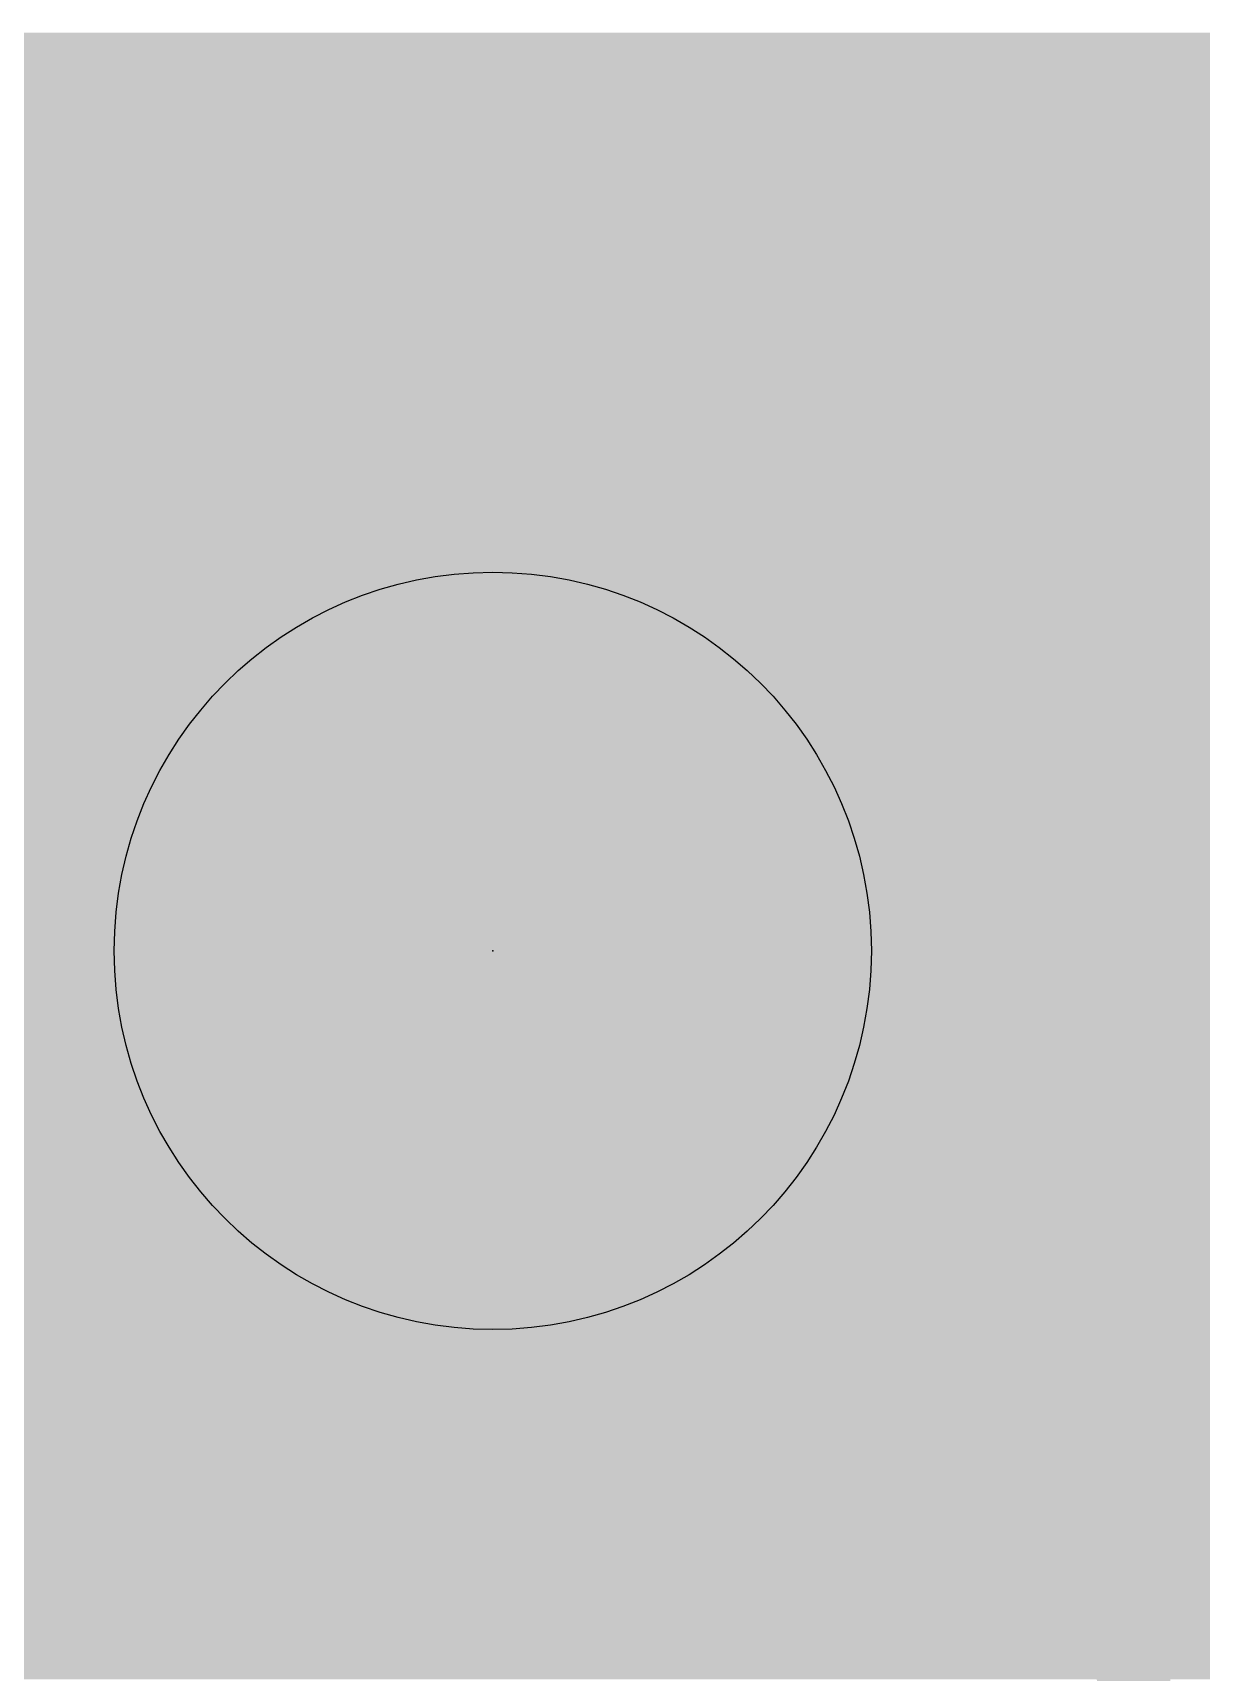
# Model space of a CAD drawing. Extents: x -74 to 33, y -13 to 31.
# Drawn here: x 2.473 to 5.869, y 25.845 to 30.607 of the extents above; entities that cross this region are included whole.
import ezdxf

# ---------------------------------------------------------------- set-up
doc = ezdxf.new("R2010")
doc.units = 0
for name, color, linetype in [('1', 12, 'CONTINUOUS'), ('16', 132, 'CONTINUOUS'), ('17', 110, 'CONTINUOUS'), ('20', 53, 'CONTINUOUS'), ('23', 53, 'CONTINUOUS'), ('29', 253, 'CONTINUOUS'), ('30', 253, 'CONTINUOUS'), ('41', 12, 'CONTINUOUS'), ('42', 132, 'CONTINUOUS'), ('44', 253, 'CONTINUOUS')]:
    doc.layers.add(name, color=color, linetype=linetype)

# ---------------------------------------------------------------- blocks, each defined once
blk = doc.blocks.new('ROUNDP')
at = {"const_width": 0.5}
blk.add_lwpolyline([(0, -0.25, 1), (0, 0.25, 1), (0, -0.25)], format="xyb", dxfattribs=at)

msp = doc.modelspace()

# ---------------------------------------------------------------- linework, layer by layer
at = {"layer": '1'}
for points, const_width in [([(7.112, 30.48), (0, 30.48)], 0.254), ([(3.3424, 29.7867), (3.6527, 29.8385)], 0.127), ([(3.6527, 29.8385), (3.9673, 29.8385)], 0.127), ([(3.9673, 29.8385), (4.2777, 29.7867)], 0.127), ([(3.0448, 29.6845), (3.3424, 29.7867)], 0.127), ([(4.2777, 29.7867), (4.5752, 29.6845)], 0.127), ([(3.1422, 29.718), (4.4778, 29.718)], 0.127), ([(2.7681, 29.5348), (3.0448, 29.6845)], 0.127), ([(4.5752, 29.6845), (4.8519, 29.5348)], 0.127), ([(2.8719, 29.591), (4.7481, 29.591)], 0.127), ([(2.5198, 29.3416), (2.7681, 29.5348)], 0.127), ([(4.8519, 29.5348), (5.1002, 29.3416)], 0.127), ([(2.6771, 29.464), (4.9429, 29.464)], 0.127), ([(2.3067, 29.1101), (2.5198, 29.3416)], 0.127), ([(2.5156, 29.337), (5.1044, 29.337)], 0.127), ([(5.1002, 29.3416), (5.3133, 29.1101)], 0.127), ([(2.3987, 29.21), (5.2213, 29.21)], 0.127), ([(2.289, 29.083), (5.331, 29.083)], 0.127), ([(5.3133, 29.1101), (5.4854, 28.8467)], 0.127), ([(2.206, 28.956), (5.414, 28.956)], 0.127), ([(5.4854, 28.8467), (5.6118, 28.5586)], 0.127), ([(2.1268, 28.829), (5.4931, 28.829)], 0.127), ([(2.0711, 28.702), (5.5489, 28.702)], 0.127), ([(2.0154, 28.575), (5.6046, 28.575)], 0.127), ([(5.6118, 28.5586), (5.689, 28.2536)], 0.127), ([(1.9802, 28.448), (5.6398, 28.448)], 0.127), ([(1.9481, 28.321), (5.6719, 28.321)], 0.127), ([(5.689, 28.2536), (5.715, 27.94)], 0.127), ([(1.926, 28.194), (5.694, 28.194)], 0.127), ([(1.9155, 28.067), (5.7045, 28.067)], 0.127), ([(1.905, 27.94), (5.715, 27.94)], 0.127), ([(5.715, 27.94), (5.715, 22.86)], 0.127), ([(1.905, 27.813), (5.715, 27.813)], 0.127), ([(1.905, 27.686), (5.715, 27.686)], 0.127), ([(1.905, 27.559), (5.715, 27.559)], 0.127), ([(1.905, 27.432), (5.715, 27.432)], 0.127), ([(1.905, 27.305), (5.715, 27.305)], 0.127), ([(1.905, 27.178), (5.715, 27.178)], 0.127), ([(1.905, 27.051), (5.715, 27.051)], 0.127), ([(1.905, 26.924), (5.715, 26.924)], 0.127), ([(1.905, 26.797), (5.715, 26.797)], 0.127), ([(1.905, 26.67), (5.715, 26.67)], 0.127), ([(1.905, 26.543), (5.715, 26.543)], 0.127), ([(1.905, 26.416), (5.715, 26.416)], 0.127), ([(1.905, 26.289), (5.715, 26.289)], 0.127), ([(1.905, 26.162), (5.715, 26.162)], 0.127), ([(1.905, 26.035), (5.715, 26.035)], 0.127), ([(1.905, 25.908), (5.715, 25.908)], 0.127)]:
    msp.add_lwpolyline(points, dxfattribs=dict(at, const_width=const_width))
at = {"layer": '1', "const_width": 0.0635}
for points in [[(3.6527, 29.8702, 1), (3.6527, 29.8067)], [(3.6579, 29.8072, 1), (3.6475, 29.8698)], [(3.9725, 29.8698, 1), (3.9621, 29.8072)], [(3.9673, 29.8067, 1), (3.9673, 29.8702)], [(3.3371, 29.818, 1), (3.3476, 29.7554)], [(3.3527, 29.7567, 1), (3.332, 29.8167)], [(4.288, 29.8167, 1), (4.2673, 29.7567)], [(4.2724, 29.7554, 1), (4.2829, 29.818)], [(3.1422, 29.7497, 1), (3.1422, 29.6863)], [(4.4778, 29.6863, 1), (4.4778, 29.7497)], [(3.0345, 29.7146, 1), (3.0551, 29.6545)], [(3.0599, 29.6566, 1), (3.0297, 29.7125)], [(4.5903, 29.7125, 1), (4.5601, 29.6566)], [(4.5649, 29.6545, 1), (4.5855, 29.7146)], [(2.8719, 29.6227, 1), (2.8719, 29.5593)], [(4.7481, 29.5593, 1), (4.7481, 29.6227)], [(2.753, 29.5627, 1), (2.7832, 29.5069)], [(2.7876, 29.5097, 1), (2.7486, 29.5599)], [(4.8714, 29.5599, 1), (4.8324, 29.5097)], [(4.8368, 29.5069, 1), (4.867, 29.5627)], [(2.6771, 29.4958, 1), (2.6771, 29.4323)], [(4.9429, 29.4323, 1), (4.9429, 29.4958)], [(2.5156, 29.3687, 1), (2.5156, 29.3053)], [(2.5003, 29.3666, 1), (2.5393, 29.3165)], [(2.5431, 29.32, 1), (2.4964, 29.3631)], [(5.1236, 29.3631, 1), (5.0769, 29.32)], [(5.0807, 29.3165, 1), (5.1197, 29.3666)], [(5.1044, 29.3053, 1), (5.1044, 29.3687)], [(5.2213, 29.1783, 1), (5.2213, 29.2417)], [(5.3399, 29.1274, 1), (5.2867, 29.0927)], [(5.29, 29.0886, 1), (5.3367, 29.1316)], [(5.331, 29.0513, 1), (5.331, 29.1148)], [(5.414, 28.9243, 1), (5.414, 28.9878)], [(5.5145, 28.8594, 1), (5.4563, 28.8339)], [(5.4588, 28.8293, 1), (5.512, 28.864)], [(5.4931, 28.7973, 1), (5.4931, 28.8607)], [(5.5489, 28.6703, 1), (5.5489, 28.7338)], [(5.6046, 28.5433, 1), (5.6046, 28.6068)], [(5.6426, 28.5663, 1), (5.581, 28.5508)], [(5.5827, 28.5458, 1), (5.6409, 28.5713)], [(5.6398, 28.4163, 1), (5.6398, 28.4797)], [(5.6719, 28.2893, 1), (5.6719, 28.3528)], [(5.7207, 28.2562, 1), (5.6574, 28.2509)], [(5.6582, 28.2458, 1), (5.7198, 28.2613)], [(5.694, 28.1623, 1), (5.694, 28.2258)], [(5.7045, 28.0353, 1), (5.7045, 28.0987)], [(5.7467, 27.94, 1), (5.6833, 27.94)], [(5.715, 27.9083, 1), (5.715, 27.9718)], [(5.6834, 27.9374, 1), (5.7466, 27.9426)], [(5.715, 27.7813, 1), (5.715, 27.8448)], [(5.715, 27.6543, 1), (5.715, 27.7177)], [(5.715, 27.5273, 1), (5.715, 27.5907)], [(5.715, 27.4003, 1), (5.715, 27.4638)], [(5.715, 27.2733, 1), (5.715, 27.3367)], [(5.715, 27.1463, 1), (5.715, 27.2097)], [(5.715, 27.0193, 1), (5.715, 27.0828)], [(5.715, 26.8923, 1), (5.715, 26.9558)], [(5.715, 26.7653, 1), (5.715, 26.8287)], [(5.715, 26.6383, 1), (5.715, 26.7018)], [(5.715, 26.5113, 1), (5.715, 26.5748)], [(5.715, 26.3843, 1), (5.715, 26.4477)], [(5.715, 26.2573, 1), (5.715, 26.3208)], [(5.715, 26.1303, 1), (5.715, 26.1938)], [(5.715, 26.0033, 1), (5.715, 26.0667)], [(5.715, 25.8763, 1), (5.715, 25.9398)], [(5.715, 25.7493, 1), (5.715, 25.8128)]]:
    msp.add_lwpolyline(points, format="xyb", dxfattribs=at)
at = {"layer": '16'}
for points, const_width in [([(0, 30.48), (21.59, 30.48)], 0.192), ([(3.3424, 29.7867), (3.6527, 29.8385)], 0.127), ([(3.6527, 29.8385), (3.9673, 29.8385)], 0.127), ([(3.9673, 29.8385), (4.2777, 29.7867)], 0.127), ([(3.0448, 29.6845), (3.3424, 29.7867)], 0.127), ([(4.2777, 29.7867), (4.5752, 29.6845)], 0.127), ([(3.1422, 29.718), (4.4778, 29.718)], 0.127), ([(2.7681, 29.5348), (3.0448, 29.6845)], 0.127), ([(4.5752, 29.6845), (4.8519, 29.5348)], 0.127), ([(2.8719, 29.591), (4.7481, 29.591)], 0.127), ([(2.5198, 29.3416), (2.7681, 29.5348)], 0.127), ([(4.8519, 29.5348), (5.1002, 29.3416)], 0.127), ([(2.6771, 29.464), (4.9429, 29.464)], 0.127), ([(2.3067, 29.1101), (2.5198, 29.3416)], 0.127), ([(2.5156, 29.337), (5.1044, 29.337)], 0.127), ([(5.1002, 29.3416), (5.3133, 29.1101)], 0.127), ([(2.3987, 29.21), (5.2213, 29.21)], 0.127), ([(2.289, 29.083), (5.331, 29.083)], 0.127), ([(5.3133, 29.1101), (5.4854, 28.8467)], 0.127), ([(2.206, 28.956), (5.414, 28.956)], 0.127), ([(5.4854, 28.8467), (5.6118, 28.5586)], 0.127), ([(2.1268, 28.829), (5.4931, 28.829)], 0.127), ([(2.0711, 28.702), (5.5489, 28.702)], 0.127), ([(2.0154, 28.575), (5.6046, 28.575)], 0.127), ([(5.6118, 28.5586), (5.689, 28.2536)], 0.127), ([(1.9802, 28.448), (5.6398, 28.448)], 0.127), ([(1.9481, 28.321), (5.6719, 28.321)], 0.127), ([(5.689, 28.2536), (5.715, 27.94)], 0.127), ([(1.926, 28.194), (5.694, 28.194)], 0.127), ([(1.9155, 28.067), (5.7045, 28.067)], 0.127), ([(1.905, 27.94), (5.715, 27.94)], 0.127), ([(5.715, 27.94), (5.715, 22.86)], 0.127), ([(1.905, 27.813), (5.715, 27.813)], 0.127), ([(1.905, 27.686), (5.715, 27.686)], 0.127), ([(1.905, 27.559), (5.715, 27.559)], 0.127), ([(1.905, 27.432), (5.715, 27.432)], 0.127), ([(1.905, 27.305), (5.715, 27.305)], 0.127), ([(1.905, 27.178), (5.715, 27.178)], 0.127), ([(1.905, 27.051), (5.715, 27.051)], 0.127), ([(1.905, 26.924), (5.715, 26.924)], 0.127), ([(1.905, 26.797), (5.715, 26.797)], 0.127), ([(1.905, 26.67), (5.715, 26.67)], 0.127), ([(1.905, 26.543), (5.715, 26.543)], 0.127), ([(1.905, 26.416), (5.715, 26.416)], 0.127), ([(1.905, 26.289), (5.715, 26.289)], 0.127), ([(1.905, 26.162), (5.715, 26.162)], 0.127), ([(1.905, 26.035), (5.715, 26.035)], 0.127), ([(1.905, 25.908), (5.715, 25.908)], 0.127)]:
    msp.add_lwpolyline(points, dxfattribs=dict(at, const_width=const_width))
at = {"layer": '16', "const_width": 0.0635}
for points in [[(3.6527, 29.8702, 1), (3.6527, 29.8067)], [(3.6579, 29.8072, 1), (3.6475, 29.8698)], [(3.9725, 29.8698, 1), (3.9621, 29.8072)], [(3.9673, 29.8067, 1), (3.9673, 29.8702)], [(3.3371, 29.818, 1), (3.3476, 29.7554)], [(3.3527, 29.7567, 1), (3.332, 29.8167)], [(4.288, 29.8167, 1), (4.2673, 29.7567)], [(4.2724, 29.7554, 1), (4.2829, 29.818)], [(3.1422, 29.7497, 1), (3.1422, 29.6863)], [(4.4778, 29.6863, 1), (4.4778, 29.7497)], [(3.0345, 29.7146, 1), (3.0551, 29.6545)], [(3.0599, 29.6566, 1), (3.0297, 29.7125)], [(4.5903, 29.7125, 1), (4.5601, 29.6566)], [(4.5649, 29.6545, 1), (4.5855, 29.7146)], [(2.8719, 29.6227, 1), (2.8719, 29.5593)], [(4.7481, 29.5593, 1), (4.7481, 29.6227)], [(2.753, 29.5627, 1), (2.7832, 29.5069)], [(2.7876, 29.5097, 1), (2.7486, 29.5599)], [(4.8714, 29.5599, 1), (4.8324, 29.5097)], [(4.8368, 29.5069, 1), (4.867, 29.5627)], [(2.6771, 29.4958, 1), (2.6771, 29.4323)], [(4.9429, 29.4323, 1), (4.9429, 29.4958)], [(2.5156, 29.3687, 1), (2.5156, 29.3053)], [(2.5003, 29.3666, 1), (2.5393, 29.3165)], [(2.5431, 29.32, 1), (2.4964, 29.3631)], [(5.1236, 29.3631, 1), (5.0769, 29.32)], [(5.0807, 29.3165, 1), (5.1197, 29.3666)], [(5.1044, 29.3053, 1), (5.1044, 29.3687)], [(5.2213, 29.1783, 1), (5.2213, 29.2417)], [(5.3399, 29.1274, 1), (5.2867, 29.0927)], [(5.29, 29.0886, 1), (5.3367, 29.1316)], [(5.331, 29.0513, 1), (5.331, 29.1148)], [(5.414, 28.9243, 1), (5.414, 28.9878)], [(5.5145, 28.8594, 1), (5.4563, 28.8339)], [(5.4588, 28.8293, 1), (5.512, 28.864)], [(5.4931, 28.7973, 1), (5.4931, 28.8607)], [(5.5489, 28.6703, 1), (5.5489, 28.7338)], [(5.6046, 28.5433, 1), (5.6046, 28.6068)], [(5.6426, 28.5663, 1), (5.581, 28.5508)], [(5.5827, 28.5458, 1), (5.6409, 28.5713)], [(5.6398, 28.4163, 1), (5.6398, 28.4797)], [(5.6719, 28.2893, 1), (5.6719, 28.3528)], [(5.7207, 28.2562, 1), (5.6574, 28.2509)], [(5.6582, 28.2458, 1), (5.7198, 28.2613)], [(5.694, 28.1623, 1), (5.694, 28.2258)], [(5.7045, 28.0353, 1), (5.7045, 28.0987)], [(5.7467, 27.94, 1), (5.6833, 27.94)], [(5.715, 27.9083, 1), (5.715, 27.9718)], [(5.6834, 27.9374, 1), (5.7466, 27.9426)], [(5.715, 27.7813, 1), (5.715, 27.8448)], [(5.715, 27.6543, 1), (5.715, 27.7177)], [(5.715, 27.5273, 1), (5.715, 27.5907)], [(5.715, 27.4003, 1), (5.715, 27.4638)], [(5.715, 27.2733, 1), (5.715, 27.3367)], [(5.715, 27.1463, 1), (5.715, 27.2097)], [(5.715, 27.0193, 1), (5.715, 27.0828)], [(5.715, 26.8923, 1), (5.715, 26.9558)], [(5.715, 26.7653, 1), (5.715, 26.8287)], [(5.715, 26.6383, 1), (5.715, 26.7018)], [(5.715, 26.5113, 1), (5.715, 26.5748)], [(5.715, 26.3843, 1), (5.715, 26.4477)], [(5.715, 26.2573, 1), (5.715, 26.3208)], [(5.715, 26.1303, 1), (5.715, 26.1938)], [(5.715, 26.0033, 1), (5.715, 26.0667)], [(5.715, 25.8763, 1), (5.715, 25.9398)], [(5.715, 25.7493, 1), (5.715, 25.8128)]]:
    msp.add_lwpolyline(points, format="xyb", dxfattribs=at)
at = {"layer": '20', "const_width": 0.254}
msp.add_lwpolyline([(1.27, 30.48), (20.32, 30.48)], dxfattribs=at)
at = {"layer": '23'}
msp.add_point((3.81, 27.94), dxfattribs=at)
at = {"layer": '29', "const_width": 0.127}
for points in [[(3.3424, 29.7867), (3.6527, 29.8385)], [(3.6527, 29.8385), (3.9673, 29.8385)], [(3.9673, 29.8385), (4.2777, 29.7867)], [(3.0448, 29.6845), (3.3424, 29.7867)], [(4.2777, 29.7867), (4.5752, 29.6845)], [(3.1422, 29.718), (4.4778, 29.718)], [(2.7681, 29.5348), (3.0448, 29.6845)], [(4.5752, 29.6845), (4.8519, 29.5348)], [(2.8719, 29.591), (4.7481, 29.591)], [(2.5198, 29.3416), (2.7681, 29.5348)], [(4.8519, 29.5348), (5.1002, 29.3416)], [(2.6771, 29.464), (4.9429, 29.464)], [(2.3067, 29.1101), (2.5198, 29.3416)], [(2.5156, 29.337), (5.1044, 29.337)], [(5.1002, 29.3416), (5.3133, 29.1101)], [(2.3987, 29.21), (5.2213, 29.21)], [(2.289, 29.083), (5.331, 29.083)], [(5.3133, 29.1101), (5.4854, 28.8467)], [(2.206, 28.956), (5.414, 28.956)], [(5.4854, 28.8467), (5.6118, 28.5586)], [(2.1268, 28.829), (5.4931, 28.829)], [(2.0711, 28.702), (5.5489, 28.702)], [(2.0154, 28.575), (5.6046, 28.575)], [(5.6118, 28.5586), (5.689, 28.2536)], [(1.9802, 28.448), (5.6398, 28.448)], [(1.9481, 28.321), (5.6719, 28.321)], [(5.689, 28.2536), (5.715, 27.94)], [(1.926, 28.194), (5.694, 28.194)], [(1.9155, 28.067), (5.7045, 28.067)], [(1.905, 27.94), (5.715, 27.94)], [(5.715, 27.94), (5.715, 22.86)], [(1.905, 27.813), (5.715, 27.813)], [(1.905, 27.686), (5.715, 27.686)], [(1.905, 27.559), (5.715, 27.559)], [(1.905, 27.432), (5.715, 27.432)], [(1.905, 27.305), (5.715, 27.305)], [(1.905, 27.178), (5.715, 27.178)], [(1.905, 27.051), (5.715, 27.051)], [(1.905, 26.924), (5.715, 26.924)], [(1.905, 26.797), (5.715, 26.797)], [(1.905, 26.67), (5.715, 26.67)], [(1.905, 26.543), (5.715, 26.543)], [(1.905, 26.416), (5.715, 26.416)], [(1.905, 26.289), (5.715, 26.289)], [(1.905, 26.162), (5.715, 26.162)], [(1.905, 26.035), (5.715, 26.035)], [(1.905, 25.908), (5.715, 25.908)]]:
    msp.add_lwpolyline(points, dxfattribs=at)
at = {"layer": '29', "const_width": 0.0635}
for points in [[(3.6527, 29.8702, 1), (3.6527, 29.8067)], [(3.6579, 29.8072, 1), (3.6475, 29.8698)], [(3.9725, 29.8698, 1), (3.9621, 29.8072)], [(3.9673, 29.8067, 1), (3.9673, 29.8702)], [(3.3371, 29.818, 1), (3.3476, 29.7554)], [(3.3527, 29.7567, 1), (3.332, 29.8167)], [(4.288, 29.8167, 1), (4.2673, 29.7567)], [(4.2724, 29.7554, 1), (4.2829, 29.818)], [(3.1422, 29.7497, 1), (3.1422, 29.6863)], [(4.4778, 29.6863, 1), (4.4778, 29.7497)], [(3.0345, 29.7146, 1), (3.0551, 29.6545)], [(3.0599, 29.6566, 1), (3.0297, 29.7125)], [(4.5903, 29.7125, 1), (4.5601, 29.6566)], [(4.5649, 29.6545, 1), (4.5855, 29.7146)], [(2.8719, 29.6227, 1), (2.8719, 29.5593)], [(4.7481, 29.5593, 1), (4.7481, 29.6227)], [(2.753, 29.5627, 1), (2.7832, 29.5069)], [(2.7876, 29.5097, 1), (2.7486, 29.5599)], [(4.8714, 29.5599, 1), (4.8324, 29.5097)], [(4.8368, 29.5069, 1), (4.867, 29.5627)], [(2.6771, 29.4958, 1), (2.6771, 29.4323)], [(4.9429, 29.4323, 1), (4.9429, 29.4958)], [(2.5156, 29.3687, 1), (2.5156, 29.3053)], [(2.5003, 29.3666, 1), (2.5393, 29.3165)], [(2.5431, 29.32, 1), (2.4964, 29.3631)], [(5.1236, 29.3631, 1), (5.0769, 29.32)], [(5.0807, 29.3165, 1), (5.1197, 29.3666)], [(5.1044, 29.3053, 1), (5.1044, 29.3687)], [(5.2213, 29.1783, 1), (5.2213, 29.2417)], [(5.3399, 29.1274, 1), (5.2867, 29.0927)], [(5.29, 29.0886, 1), (5.3367, 29.1316)], [(5.331, 29.0513, 1), (5.331, 29.1148)], [(5.414, 28.9243, 1), (5.414, 28.9878)], [(5.5145, 28.8594, 1), (5.4563, 28.8339)], [(5.4588, 28.8293, 1), (5.512, 28.864)], [(5.4931, 28.7973, 1), (5.4931, 28.8607)], [(5.5489, 28.6703, 1), (5.5489, 28.7338)], [(5.6046, 28.5433, 1), (5.6046, 28.6068)], [(5.6426, 28.5663, 1), (5.581, 28.5508)], [(5.5827, 28.5458, 1), (5.6409, 28.5713)], [(5.6398, 28.4163, 1), (5.6398, 28.4797)], [(5.6719, 28.2893, 1), (5.6719, 28.3528)], [(5.7207, 28.2562, 1), (5.6574, 28.2509)], [(5.6582, 28.2458, 1), (5.7198, 28.2613)], [(5.694, 28.1623, 1), (5.694, 28.2258)], [(5.7045, 28.0353, 1), (5.7045, 28.0987)], [(5.7467, 27.94, 1), (5.6833, 27.94)], [(5.715, 27.9083, 1), (5.715, 27.9718)], [(5.6834, 27.9374, 1), (5.7466, 27.9426)], [(5.715, 27.7813, 1), (5.715, 27.8448)], [(5.715, 27.6543, 1), (5.715, 27.7177)], [(5.715, 27.5273, 1), (5.715, 27.5907)], [(5.715, 27.4003, 1), (5.715, 27.4638)], [(5.715, 27.2733, 1), (5.715, 27.3367)], [(5.715, 27.1463, 1), (5.715, 27.2097)], [(5.715, 27.0193, 1), (5.715, 27.0828)], [(5.715, 26.8923, 1), (5.715, 26.9558)], [(5.715, 26.7653, 1), (5.715, 26.8287)], [(5.715, 26.6383, 1), (5.715, 26.7018)], [(5.715, 26.5113, 1), (5.715, 26.5748)], [(5.715, 26.3843, 1), (5.715, 26.4477)], [(5.715, 26.2573, 1), (5.715, 26.3208)], [(5.715, 26.1303, 1), (5.715, 26.1938)], [(5.715, 26.0033, 1), (5.715, 26.0667)], [(5.715, 25.8763, 1), (5.715, 25.9398)], [(5.715, 25.7493, 1), (5.715, 25.8128)]]:
    msp.add_lwpolyline(points, format="xyb", dxfattribs=at)
at = {"layer": '30', "const_width": 0.127}
for points in [[(3.3424, 29.7867), (3.6527, 29.8385)], [(3.6527, 29.8385), (3.9673, 29.8385)], [(3.9673, 29.8385), (4.2777, 29.7867)], [(3.0448, 29.6845), (3.3424, 29.7867)], [(4.2777, 29.7867), (4.5752, 29.6845)], [(3.1422, 29.718), (4.4778, 29.718)], [(2.7681, 29.5348), (3.0448, 29.6845)], [(4.5752, 29.6845), (4.8519, 29.5348)], [(2.8719, 29.591), (4.7481, 29.591)], [(2.5198, 29.3416), (2.7681, 29.5348)], [(4.8519, 29.5348), (5.1002, 29.3416)], [(2.6771, 29.464), (4.9429, 29.464)], [(2.3067, 29.1101), (2.5198, 29.3416)], [(2.5156, 29.337), (5.1044, 29.337)], [(5.1002, 29.3416), (5.3133, 29.1101)], [(2.3987, 29.21), (5.2213, 29.21)], [(2.289, 29.083), (5.331, 29.083)], [(5.3133, 29.1101), (5.4854, 28.8467)], [(2.206, 28.956), (5.414, 28.956)], [(5.4854, 28.8467), (5.6118, 28.5586)], [(2.1268, 28.829), (5.4931, 28.829)], [(2.0711, 28.702), (5.5489, 28.702)], [(2.0154, 28.575), (5.6046, 28.575)], [(5.6118, 28.5586), (5.689, 28.2536)], [(1.9802, 28.448), (5.6398, 28.448)], [(1.9481, 28.321), (5.6719, 28.321)], [(5.689, 28.2536), (5.715, 27.94)], [(1.926, 28.194), (5.694, 28.194)], [(1.9155, 28.067), (5.7045, 28.067)], [(1.905, 27.94), (5.715, 27.94)], [(5.715, 27.94), (5.715, 22.86)], [(1.905, 27.813), (5.715, 27.813)], [(1.905, 27.686), (5.715, 27.686)], [(1.905, 27.559), (5.715, 27.559)], [(1.905, 27.432), (5.715, 27.432)], [(1.905, 27.305), (5.715, 27.305)], [(1.905, 27.178), (5.715, 27.178)], [(1.905, 27.051), (5.715, 27.051)], [(1.905, 26.924), (5.715, 26.924)], [(1.905, 26.797), (5.715, 26.797)], [(1.905, 26.67), (5.715, 26.67)], [(1.905, 26.543), (5.715, 26.543)], [(1.905, 26.416), (5.715, 26.416)], [(1.905, 26.289), (5.715, 26.289)], [(1.905, 26.162), (5.715, 26.162)], [(1.905, 26.035), (5.715, 26.035)], [(1.905, 25.908), (5.715, 25.908)]]:
    msp.add_lwpolyline(points, dxfattribs=at)
at = {"layer": '30', "const_width": 0.0635}
for points in [[(3.6527, 29.8702, 1), (3.6527, 29.8067)], [(3.6579, 29.8072, 1), (3.6475, 29.8698)], [(3.9725, 29.8698, 1), (3.9621, 29.8072)], [(3.9673, 29.8067, 1), (3.9673, 29.8702)], [(3.3371, 29.818, 1), (3.3476, 29.7554)], [(3.3527, 29.7567, 1), (3.332, 29.8167)], [(4.288, 29.8167, 1), (4.2673, 29.7567)], [(4.2724, 29.7554, 1), (4.2829, 29.818)], [(3.1422, 29.7497, 1), (3.1422, 29.6863)], [(4.4778, 29.6863, 1), (4.4778, 29.7497)], [(3.0345, 29.7146, 1), (3.0551, 29.6545)], [(3.0599, 29.6566, 1), (3.0297, 29.7125)], [(4.5903, 29.7125, 1), (4.5601, 29.6566)], [(4.5649, 29.6545, 1), (4.5855, 29.7146)], [(2.8719, 29.6227, 1), (2.8719, 29.5593)], [(4.7481, 29.5593, 1), (4.7481, 29.6227)], [(2.753, 29.5627, 1), (2.7832, 29.5069)], [(2.7876, 29.5097, 1), (2.7486, 29.5599)], [(4.8714, 29.5599, 1), (4.8324, 29.5097)], [(4.8368, 29.5069, 1), (4.867, 29.5627)], [(2.6771, 29.4958, 1), (2.6771, 29.4323)], [(4.9429, 29.4323, 1), (4.9429, 29.4958)], [(2.5156, 29.3687, 1), (2.5156, 29.3053)], [(2.5003, 29.3666, 1), (2.5393, 29.3165)], [(2.5431, 29.32, 1), (2.4964, 29.3631)], [(5.1236, 29.3631, 1), (5.0769, 29.32)], [(5.0807, 29.3165, 1), (5.1197, 29.3666)], [(5.1044, 29.3053, 1), (5.1044, 29.3687)], [(5.2213, 29.1783, 1), (5.2213, 29.2417)], [(5.3399, 29.1274, 1), (5.2867, 29.0927)], [(5.29, 29.0886, 1), (5.3367, 29.1316)], [(5.331, 29.0513, 1), (5.331, 29.1148)], [(5.414, 28.9243, 1), (5.414, 28.9878)], [(5.5145, 28.8594, 1), (5.4563, 28.8339)], [(5.4588, 28.8293, 1), (5.512, 28.864)], [(5.4931, 28.7973, 1), (5.4931, 28.8607)], [(5.5489, 28.6703, 1), (5.5489, 28.7338)], [(5.6046, 28.5433, 1), (5.6046, 28.6068)], [(5.6426, 28.5663, 1), (5.581, 28.5508)], [(5.5827, 28.5458, 1), (5.6409, 28.5713)], [(5.6398, 28.4163, 1), (5.6398, 28.4797)], [(5.6719, 28.2893, 1), (5.6719, 28.3528)], [(5.7207, 28.2562, 1), (5.6574, 28.2509)], [(5.6582, 28.2458, 1), (5.7198, 28.2613)], [(5.694, 28.1623, 1), (5.694, 28.2258)], [(5.7045, 28.0353, 1), (5.7045, 28.0987)], [(5.7467, 27.94, 1), (5.6833, 27.94)], [(5.715, 27.9083, 1), (5.715, 27.9718)], [(5.6834, 27.9374, 1), (5.7466, 27.9426)], [(5.715, 27.7813, 1), (5.715, 27.8448)], [(5.715, 27.6543, 1), (5.715, 27.7177)], [(5.715, 27.5273, 1), (5.715, 27.5907)], [(5.715, 27.4003, 1), (5.715, 27.4638)], [(5.715, 27.2733, 1), (5.715, 27.3367)], [(5.715, 27.1463, 1), (5.715, 27.2097)], [(5.715, 27.0193, 1), (5.715, 27.0828)], [(5.715, 26.8923, 1), (5.715, 26.9558)], [(5.715, 26.7653, 1), (5.715, 26.8287)], [(5.715, 26.6383, 1), (5.715, 26.7018)], [(5.715, 26.5113, 1), (5.715, 26.5748)], [(5.715, 26.3843, 1), (5.715, 26.4477)], [(5.715, 26.2573, 1), (5.715, 26.3208)], [(5.715, 26.1303, 1), (5.715, 26.1938)], [(5.715, 26.0033, 1), (5.715, 26.0667)], [(5.715, 25.8763, 1), (5.715, 25.9398)], [(5.715, 25.7493, 1), (5.715, 25.8128)]]:
    msp.add_lwpolyline(points, format="xyb", dxfattribs=at)
at = {"layer": '41', "const_width": 0.127}
for points in [[(3.5895, 29.1907), (3.3756, 29.1334)], [(3.81, 29.21), (3.5895, 29.1907)], [(4.0305, 29.1907), (3.81, 29.21)], [(4.2444, 29.1334), (4.0305, 29.1907)], [(3.3756, 29.1334), (3.175, 29.0399)], [(4.445, 29.0399), (4.2444, 29.1334)], [(3.2675, 29.083), (4.3525, 29.083)], [(3.175, 29.0399), (2.9937, 28.9129)], [(4.6263, 28.9129), (4.445, 29.0399)], [(3.0553, 28.956), (4.5648, 28.956)], [(2.9937, 28.9129), (2.8371, 28.7563)], [(4.7829, 28.7563), (4.6263, 28.9129)], [(2.9098, 28.829), (4.7102, 28.829)], [(2.8371, 28.7563), (2.7101, 28.575)], [(4.9099, 28.575), (4.7829, 28.7563)], [(2.7991, 28.702), (4.8209, 28.702)], [(2.7101, 28.575), (2.6166, 28.3744)], [(2.7101, 28.575), (4.9099, 28.575)], [(5.0034, 28.3744), (4.9099, 28.575)], [(2.6509, 28.448), (4.9691, 28.448)], [(2.6166, 28.3744), (2.5593, 28.1605)], [(5.0607, 28.1605), (5.0034, 28.3744)], [(2.6023, 28.321), (5.0177, 28.321)], [(2.5683, 28.194), (5.0517, 28.194)], [(2.5593, 28.1605), (2.54, 27.94)], [(5.08, 27.94), (5.0607, 28.1605)], [(2.5511, 28.067), (5.0689, 28.067)], [(2.54, 27.94), (2.5593, 27.7195)], [(2.54, 27.94), (5.08, 27.94)], [(5.0607, 27.7195), (5.08, 27.94)], [(2.5511, 27.813), (5.0689, 27.813)], [(2.5593, 27.7195), (2.6166, 27.5056)], [(5.0034, 27.5056), (5.0607, 27.7195)], [(2.5683, 27.686), (5.0517, 27.686)], [(2.6023, 27.559), (5.0177, 27.559)], [(2.6166, 27.5056), (2.7101, 27.305)], [(4.9099, 27.305), (5.0034, 27.5056)], [(2.6509, 27.432), (4.9691, 27.432)], [(2.7101, 27.305), (2.8371, 27.1237)], [(2.7101, 27.305), (4.9099, 27.305)], [(4.7829, 27.1237), (4.9099, 27.305)], [(2.7991, 27.178), (4.8209, 27.178)], [(2.8371, 27.1237), (2.9937, 26.9671)], [(4.6263, 26.9671), (4.7829, 27.1237)], [(2.9098, 27.051), (4.7102, 27.051)], [(2.9937, 26.9671), (3.175, 26.8401)], [(4.445, 26.8401), (4.6263, 26.9671)], [(3.0552, 26.924), (4.5648, 26.924)], [(3.175, 26.8401), (3.3756, 26.7466)], [(3.2675, 26.797), (4.3525, 26.797)], [(4.2444, 26.7466), (4.445, 26.8401)], [(3.3756, 26.7466), (3.5895, 26.6893)], [(4.0305, 26.6893), (4.2444, 26.7466)], [(3.5895, 26.6893), (3.81, 26.67)], [(3.81, 26.67), (4.0305, 26.6893)]]:
    msp.add_lwpolyline(points, dxfattribs=at)
at = {"layer": '41', "const_width": 0.0635}
for points in [[(3.5867, 29.2223, 1), (3.5922, 29.1591)], [(3.5977, 29.16, 1), (3.5812, 29.2214)], [(3.8128, 29.2416, 1), (3.8072, 29.1784)], [(3.8128, 29.1784, 1), (3.8072, 29.2416)], [(4.0388, 29.2214, 1), (4.0223, 29.16)], [(4.0278, 29.1591, 1), (4.0333, 29.2223)], [(3.3674, 29.1641, 1), (3.3839, 29.1027)], [(3.3891, 29.1046, 1), (3.3622, 29.1622)], [(4.2578, 29.1622, 1), (4.2309, 29.1046)], [(4.2361, 29.1027, 1), (4.2526, 29.1641)], [(3.2675, 29.1148, 1), (3.2675, 29.0513)], [(4.3525, 29.0513, 1), (4.3525, 29.1148)], [(3.1616, 29.0686, 1), (3.1884, 29.0111)], [(3.1932, 29.0138, 1), (3.1568, 29.0659)], [(4.4632, 29.0659, 1), (4.4268, 29.0138)], [(4.4316, 29.0111, 1), (4.4584, 29.0686)], [(3.0553, 28.9878, 1), (3.0553, 28.9243)], [(4.5648, 28.9243, 1), (4.5648, 28.9878)], [(2.9754, 28.9389, 1), (3.0119, 28.8869)], [(3.0161, 28.8904, 1), (2.9712, 28.9353)], [(4.6488, 28.9353, 1), (4.6039, 28.8904)], [(4.6081, 28.8869, 1), (4.6446, 28.9389)], [(2.9098, 28.8607, 1), (2.9098, 28.7973)], [(4.7102, 28.7973, 1), (4.7102, 28.8607)], [(2.8631, 28.7381, 1), (2.8111, 28.7746)], [(4.8089, 28.7746, 1), (4.7569, 28.7381)], [(2.7991, 28.7338, 1), (2.7991, 28.6703)], [(2.8147, 28.7788, 1), (2.8596, 28.7339)], [(4.7604, 28.7339, 1), (4.8053, 28.7788)], [(4.8209, 28.6703, 1), (4.8209, 28.7338)], [(2.7101, 28.6068, 1), (2.7101, 28.5433)], [(2.6841, 28.5932, 1), (2.7362, 28.5568)], [(2.7389, 28.5616, 1), (2.6814, 28.5884)], [(4.9386, 28.5884, 1), (4.8811, 28.5616)], [(4.8838, 28.5568, 1), (4.9359, 28.5932)], [(4.9099, 28.5433, 1), (4.9099, 28.6068)], [(2.6509, 28.4797, 1), (2.6509, 28.4163)], [(4.9691, 28.4163, 1), (4.9691, 28.4797)], [(2.6473, 28.3661, 1), (2.5859, 28.3826)], [(5.0341, 28.3826, 1), (4.9727, 28.3661)], [(2.6023, 28.3528, 1), (2.6023, 28.2893)], [(2.5878, 28.3878, 1), (2.6454, 28.3609)], [(4.9746, 28.3609, 1), (5.0322, 28.3878)], [(5.0177, 28.2893, 1), (5.0177, 28.3528)], [(2.5683, 28.2258, 1), (2.5683, 28.1623)], [(5.0517, 28.1623, 1), (5.0517, 28.2258)], [(2.5286, 28.1688, 1), (2.59, 28.1523)], [(2.5909, 28.1578, 1), (2.5277, 28.1633)], [(5.0923, 28.1633, 1), (5.0291, 28.1578)], [(5.03, 28.1523, 1), (5.0914, 28.1688)], [(2.5511, 28.0987, 1), (2.5511, 28.0353)], [(5.0689, 28.0353, 1), (5.0689, 28.0987)], [(2.54, 27.9718, 1), (2.54, 27.9083)], [(2.5716, 27.9428, 1), (2.5084, 27.9372)], [(5.1116, 27.9372, 1), (5.0484, 27.9428)], [(5.08, 27.9083, 1), (5.08, 27.9718)], [(2.5084, 27.9428, 1), (2.5716, 27.9372)], [(5.0484, 27.9372, 1), (5.1116, 27.9428)], [(2.5511, 27.8448, 1), (2.5511, 27.7813)], [(5.0689, 27.7813, 1), (5.0689, 27.8448)], [(2.59, 27.7277, 1), (2.5286, 27.7112)], [(5.0914, 27.7112, 1), (5.03, 27.7277)], [(2.5277, 27.7167, 1), (2.5909, 27.7222)], [(2.5683, 27.7177, 1), (2.5683, 27.6543)], [(5.0291, 27.7222, 1), (5.0923, 27.7167)], [(5.0517, 27.6543, 1), (5.0517, 27.7177)], [(2.6023, 27.5907, 1), (2.6023, 27.5273)], [(5.0177, 27.5273, 1), (5.0177, 27.5907)], [(2.6454, 27.5191, 1), (2.5878, 27.4922)], [(2.5859, 27.4974, 1), (2.6473, 27.5139)], [(4.9727, 27.5139, 1), (5.0341, 27.4974)], [(5.0322, 27.4922, 1), (4.9746, 27.5191)], [(2.6509, 27.4638, 1), (2.6509, 27.4003)], [(4.9691, 27.4003, 1), (4.9691, 27.4638)], [(2.7362, 27.3232, 1), (2.6841, 27.2868)], [(2.7101, 27.3367, 1), (2.7101, 27.2733)], [(2.6814, 27.2916, 1), (2.7389, 27.3184)], [(4.8811, 27.3184, 1), (4.9386, 27.2916)], [(4.9359, 27.2868, 1), (4.8838, 27.3232)], [(4.9099, 27.2733, 1), (4.9099, 27.3367)], [(2.7991, 27.2097, 1), (2.7991, 27.1463)], [(4.8209, 27.1463, 1), (4.8209, 27.2097)], [(2.8596, 27.1461, 1), (2.8147, 27.1012)], [(2.8111, 27.1054, 1), (2.8631, 27.1419)], [(4.7569, 27.1419, 1), (4.8089, 27.1054)], [(4.8053, 27.1012, 1), (4.7604, 27.1461)], [(2.9098, 27.0828, 1), (2.9098, 27.0193)], [(4.7102, 27.0193, 1), (4.7102, 27.0828)], [(3.0119, 26.9931, 1), (2.9754, 26.9411)], [(2.9712, 26.9447, 1), (3.0161, 26.9896)], [(4.6039, 26.9896, 1), (4.6488, 26.9447)], [(4.6446, 26.9411, 1), (4.6081, 26.9931)], [(3.0552, 26.9558, 1), (3.0552, 26.8923)], [(4.5648, 26.8923, 1), (4.5648, 26.9558)], [(3.1884, 26.8689, 1), (3.1616, 26.8114)], [(3.1568, 26.8141, 1), (3.1932, 26.8662)], [(3.2675, 26.8287, 1), (3.2675, 26.7653)], [(4.3525, 26.7653, 1), (4.3525, 26.8287)], [(4.4268, 26.8662, 1), (4.4632, 26.8141)], [(4.4584, 26.8114, 1), (4.4316, 26.8689)], [(3.3839, 26.7773, 1), (3.3674, 26.7159)], [(3.3622, 26.7178, 1), (3.3891, 26.7754)], [(4.2309, 26.7754, 1), (4.2578, 26.7178)], [(4.2526, 26.7159, 1), (4.2361, 26.7773)], [(3.5922, 26.7209, 1), (3.5867, 26.6577)], [(3.5812, 26.6586, 1), (3.5977, 26.72)], [(3.8072, 26.7016, 1), (3.8128, 26.6384)], [(3.8072, 26.6384, 1), (3.8128, 26.7016)], [(4.0223, 26.72, 1), (4.0388, 26.6586)], [(4.0333, 26.6577, 1), (4.0278, 26.7209)]]:
    msp.add_lwpolyline(points, format="xyb", dxfattribs=at)
at = {"layer": '42'}
for points, const_width in [([(6.35, 30.353), (0, 30.353)], 0.192), ([(21.59, 30.353), (5.08, 30.353)], 0.192), ([(5.08, 30.353), (6.167, 21.8894)], 0.192), ([(0, 30.336), (6.3496, 30.336)], 0.192), ([(5.0822, 30.336), (21.59, 30.336)], 0.192), ([(0, 30.144), (6.3455, 30.144)], 0.192), ([(5.1068, 30.144), (21.59, 30.144)], 0.192), ([(0, 29.952), (6.3413, 29.952)], 0.192), ([(5.1315, 29.952), (21.59, 29.952)], 0.192), ([(0, 29.76), (6.3372, 29.76)], 0.192), ([(5.1562, 29.76), (21.59, 29.76)], 0.192), ([(0, 29.568), (6.333, 29.568)], 0.192), ([(5.1808, 29.568), (21.59, 29.568)], 0.192), ([(0, 29.376), (6.3289, 29.376)], 0.192), ([(5.2055, 29.376), (21.59, 29.376)], 0.192), ([(0, 29.184), (6.3247, 29.184)], 0.192), ([(3.5895, 29.1907), (3.3756, 29.1334)], 0.127), ([(3.81, 29.21), (3.5895, 29.1907)], 0.127), ([(4.0305, 29.1907), (3.81, 29.21)], 0.127), ([(4.2444, 29.1334), (4.0305, 29.1907)], 0.127), ([(5.2301, 29.184), (21.59, 29.184)], 0.192), ([(3.3756, 29.1334), (3.175, 29.0399)], 0.127), ([(4.445, 29.0399), (4.2444, 29.1334)], 0.127), ([(3.2675, 29.083), (4.3525, 29.083)], 0.127), ([(3.175, 29.0399), (2.9937, 28.9129)], 0.127), ([(4.6263, 28.9129), (4.445, 29.0399)], 0.127), ([(0, 28.992), (6.3206, 28.992)], 0.192), ([(5.2548, 28.992), (21.59, 28.992)], 0.192), ([(3.0553, 28.956), (4.5648, 28.956)], 0.127), ([(2.9937, 28.9129), (2.8371, 28.7563)], 0.127), ([(4.7829, 28.7563), (4.6263, 28.9129)], 0.127), ([(0, 28.8), (6.3164, 28.8)], 0.192), ([(2.9098, 28.829), (4.7102, 28.829)], 0.127), ([(5.2795, 28.8), (21.59, 28.8)], 0.192), ([(2.8371, 28.7563), (2.7101, 28.575)], 0.127), ([(4.9099, 28.575), (4.7829, 28.7563)], 0.127), ([(2.7991, 28.702), (4.8209, 28.702)], 0.127), ([(0, 28.608), (6.3123, 28.608)], 0.192), ([(5.3041, 28.608), (21.59, 28.608)], 0.192), ([(2.7101, 28.575), (2.6166, 28.3744)], 0.127), ([(2.7101, 28.575), (4.9099, 28.575)], 0.127), ([(5.0034, 28.3744), (4.9099, 28.575)], 0.127), ([(0, 28.416), (6.3081, 28.416)], 0.192), ([(2.6509, 28.448), (4.9691, 28.448)], 0.127), ([(5.3288, 28.416), (21.59, 28.416)], 0.192), ([(2.6166, 28.3744), (2.5593, 28.1605)], 0.127), ([(5.0607, 28.1605), (5.0034, 28.3744)], 0.127), ([(2.6023, 28.321), (5.0177, 28.321)], 0.127), ([(0, 28.224), (6.304, 28.224)], 0.192), ([(5.3534, 28.224), (21.59, 28.224)], 0.192), ([(2.5683, 28.194), (5.0517, 28.194)], 0.127), ([(2.5593, 28.1605), (2.54, 27.94)], 0.127), ([(5.08, 27.94), (5.0607, 28.1605)], 0.127), ([(0, 28.032), (6.2998, 28.032)], 0.192), ([(2.5511, 28.067), (5.0689, 28.067)], 0.127), ([(5.3781, 28.032), (21.59, 28.032)], 0.192), ([(2.54, 27.94), (2.5593, 27.7195)], 0.127), ([(2.54, 27.94), (5.08, 27.94)], 0.127), ([(5.0607, 27.7195), (5.08, 27.94)], 0.127), ([(0, 27.84), (6.2957, 27.84)], 0.192), ([(5.4027, 27.84), (21.59, 27.84)], 0.192), ([(2.5511, 27.813), (5.0689, 27.813)], 0.127), ([(2.5593, 27.7195), (2.6166, 27.5056)], 0.127), ([(5.0034, 27.5056), (5.0607, 27.7195)], 0.127), ([(0, 27.648), (6.2915, 27.648)], 0.192), ([(2.5683, 27.686), (5.0517, 27.686)], 0.127), ([(5.4274, 27.648), (21.59, 27.648)], 0.192), ([(2.6023, 27.559), (5.0177, 27.559)], 0.127), ([(0, 27.456), (6.2874, 27.456)], 0.192), ([(2.6166, 27.5056), (2.7101, 27.305)], 0.127), ([(4.9099, 27.305), (5.0034, 27.5056)], 0.127), ([(5.4521, 27.456), (21.59, 27.456)], 0.192), ([(2.6509, 27.432), (4.9691, 27.432)], 0.127), ([(0, 27.264), (6.2832, 27.264)], 0.192), ([(2.7101, 27.305), (2.8371, 27.1237)], 0.127), ([(2.7101, 27.305), (4.9099, 27.305)], 0.127), ([(4.7829, 27.1237), (4.9099, 27.305)], 0.127), ([(5.4767, 27.264), (21.59, 27.264)], 0.192), ([(2.7991, 27.178), (4.8209, 27.178)], 0.127), ([(0, 27.072), (6.2791, 27.072)], 0.192), ([(2.8371, 27.1237), (2.9937, 26.9671)], 0.127), ([(4.6263, 26.9671), (4.7829, 27.1237)], 0.127), ([(5.5014, 27.072), (21.59, 27.072)], 0.192), ([(2.9098, 27.051), (4.7102, 27.051)], 0.127), ([(2.9937, 26.9671), (3.175, 26.8401)], 0.127), ([(4.445, 26.8401), (4.6263, 26.9671)], 0.127), ([(0, 26.88), (6.2749, 26.88)], 0.192), ([(3.0552, 26.924), (4.5648, 26.924)], 0.127), ([(5.526, 26.88), (21.59, 26.88)], 0.192), ([(3.175, 26.8401), (3.3756, 26.7466)], 0.127), ([(3.2675, 26.797), (4.3525, 26.797)], 0.127), ([(4.2444, 26.7466), (4.445, 26.8401)], 0.127), ([(0, 26.688), (6.2708, 26.688)], 0.192), ([(3.3756, 26.7466), (3.5895, 26.6893)], 0.127), ([(4.0305, 26.6893), (4.2444, 26.7466)], 0.127), ([(5.5507, 26.688), (21.59, 26.688)], 0.192), ([(3.5895, 26.6893), (3.81, 26.67)], 0.127), ([(3.81, 26.67), (4.0305, 26.6893)], 0.127), ([(0, 26.496), (6.2666, 26.496)], 0.192), ([(5.5754, 26.496), (21.59, 26.496)], 0.192), ([(0, 26.304), (6.2625, 26.304)], 0.192), ([(5.6, 26.304), (21.59, 26.304)], 0.192), ([(0, 26.112), (6.2583, 26.112)], 0.192), ([(5.6247, 26.112), (21.59, 26.112)], 0.192), ([(0, 25.92), (6.2542, 25.92)], 0.192), ([(5.6493, 25.92), (21.59, 25.92)], 0.192)]:
    msp.add_lwpolyline(points, dxfattribs=dict(at, const_width=const_width))
for points, const_width in [([(5.08, 30.401, 1), (5.08, 30.305)], 0.096), ([(5.1276, 30.3591, 1), (5.0324, 30.3469)], 0.096), ([(5.0822, 30.384, 1), (5.0822, 30.288)], 0.096), ([(5.1068, 30.192, 1), (5.1068, 30.096)], 0.096), ([(5.1315, 30, 1), (5.1315, 29.904)], 0.096), ([(5.1562, 29.808, 1), (5.1562, 29.712)], 0.096), ([(5.1808, 29.616, 1), (5.1808, 29.52)], 0.096), ([(5.2055, 29.424, 1), (5.2055, 29.328)], 0.096), ([(3.5867, 29.2223, 1), (3.5922, 29.1591)], 0.0635), ([(3.5977, 29.16, 1), (3.5812, 29.2214)], 0.0635), ([(3.8128, 29.2416, 1), (3.8072, 29.1784)], 0.0635), ([(3.8128, 29.1784, 1), (3.8072, 29.2416)], 0.0635), ([(4.0388, 29.2214, 1), (4.0223, 29.16)], 0.0635), ([(4.0278, 29.1591, 1), (4.0333, 29.2223)], 0.0635), ([(5.2301, 29.232, 1), (5.2301, 29.136)], 0.096), ([(3.3674, 29.1641, 1), (3.3839, 29.1027)], 0.0635), ([(3.3891, 29.1046, 1), (3.3622, 29.1622)], 0.0635), ([(4.2578, 29.1622, 1), (4.2309, 29.1046)], 0.0635), ([(4.2361, 29.1027, 1), (4.2526, 29.1641)], 0.0635), ([(3.2675, 29.1148, 1), (3.2675, 29.0513)], 0.0635), ([(4.3525, 29.0513, 1), (4.3525, 29.1148)], 0.0635), ([(3.1616, 29.0686, 1), (3.1884, 29.0111)], 0.0635), ([(3.1932, 29.0138, 1), (3.1568, 29.0659)], 0.0635), ([(4.4632, 29.0659, 1), (4.4268, 29.0138)], 0.0635), ([(4.4316, 29.0111, 1), (4.4584, 29.0686)], 0.0635), ([(5.2548, 29.04, 1), (5.2548, 28.944)], 0.096), ([(3.0553, 28.9878, 1), (3.0553, 28.9243)], 0.0635), ([(4.5648, 28.9243, 1), (4.5648, 28.9878)], 0.0635), ([(2.9754, 28.9389, 1), (3.0119, 28.8869)], 0.0635), ([(3.0161, 28.8904, 1), (2.9712, 28.9353)], 0.0635), ([(4.6488, 28.9353, 1), (4.6039, 28.8904)], 0.0635), ([(4.6081, 28.8869, 1), (4.6446, 28.9389)], 0.0635), ([(2.9098, 28.8607, 1), (2.9098, 28.7973)], 0.0635), ([(4.7102, 28.7973, 1), (4.7102, 28.8607)], 0.0635), ([(5.2795, 28.848, 1), (5.2795, 28.752)], 0.096), ([(2.8631, 28.7381, 1), (2.8111, 28.7746)], 0.0635), ([(4.8089, 28.7746, 1), (4.7569, 28.7381)], 0.0635), ([(2.7991, 28.7338, 1), (2.7991, 28.6703)], 0.0635), ([(2.8147, 28.7788, 1), (2.8596, 28.7339)], 0.0635), ([(4.7604, 28.7339, 1), (4.8053, 28.7788)], 0.0635), ([(4.8209, 28.6703, 1), (4.8209, 28.7338)], 0.0635), ([(5.3041, 28.656, 1), (5.3041, 28.56)], 0.096), ([(2.7101, 28.6068, 1), (2.7101, 28.5433)], 0.0635), ([(2.6841, 28.5932, 1), (2.7362, 28.5568)], 0.0635), ([(2.7389, 28.5616, 1), (2.6814, 28.5884)], 0.0635), ([(4.9386, 28.5884, 1), (4.8811, 28.5616)], 0.0635), ([(4.8838, 28.5568, 1), (4.9359, 28.5932)], 0.0635), ([(4.9099, 28.5433, 1), (4.9099, 28.6068)], 0.0635), ([(2.6509, 28.4797, 1), (2.6509, 28.4163)], 0.0635), ([(4.9691, 28.4163, 1), (4.9691, 28.4797)], 0.0635), ([(5.3288, 28.464, 1), (5.3288, 28.368)], 0.096), ([(2.6473, 28.3661, 1), (2.5859, 28.3826)], 0.0635), ([(5.0341, 28.3826, 1), (4.9727, 28.3661)], 0.0635), ([(2.6023, 28.3528, 1), (2.6023, 28.2893)], 0.0635), ([(2.5878, 28.3878, 1), (2.6454, 28.3609)], 0.0635), ([(4.9746, 28.3609, 1), (5.0322, 28.3878)], 0.0635), ([(5.0177, 28.2893, 1), (5.0177, 28.3528)], 0.0635), ([(5.3534, 28.272, 1), (5.3534, 28.176)], 0.096), ([(2.5683, 28.2258, 1), (2.5683, 28.1623)], 0.0635), ([(5.0517, 28.1623, 1), (5.0517, 28.2258)], 0.0635), ([(2.5286, 28.1688, 1), (2.59, 28.1523)], 0.0635), ([(2.5909, 28.1578, 1), (2.5277, 28.1633)], 0.0635), ([(5.0923, 28.1633, 1), (5.0291, 28.1578)], 0.0635), ([(5.03, 28.1523, 1), (5.0914, 28.1688)], 0.0635), ([(2.5511, 28.0987, 1), (2.5511, 28.0353)], 0.0635), ([(5.0689, 28.0353, 1), (5.0689, 28.0987)], 0.0635), ([(5.3781, 28.08, 1), (5.3781, 27.984)], 0.096), ([(2.54, 27.9718, 1), (2.54, 27.9083)], 0.0635), ([(2.5716, 27.9428, 1), (2.5084, 27.9372)], 0.0635), ([(5.1116, 27.9372, 1), (5.0484, 27.9428)], 0.0635), ([(5.08, 27.9083, 1), (5.08, 27.9718)], 0.0635), ([(2.5084, 27.9428, 1), (2.5716, 27.9372)], 0.0635), ([(5.0484, 27.9372, 1), (5.1116, 27.9428)], 0.0635), ([(5.4027, 27.888, 1), (5.4027, 27.792)], 0.096), ([(2.5511, 27.8448, 1), (2.5511, 27.7813)], 0.0635), ([(5.0689, 27.7813, 1), (5.0689, 27.8448)], 0.0635), ([(2.59, 27.7277, 1), (2.5286, 27.7112)], 0.0635), ([(5.0914, 27.7112, 1), (5.03, 27.7277)], 0.0635), ([(2.5277, 27.7167, 1), (2.5909, 27.7222)], 0.0635), ([(2.5683, 27.7177, 1), (2.5683, 27.6543)], 0.0635), ([(5.0291, 27.7222, 1), (5.0923, 27.7167)], 0.0635), ([(5.0517, 27.6543, 1), (5.0517, 27.7177)], 0.0635), ([(5.4274, 27.696, 1), (5.4274, 27.6)], 0.096), ([(2.6023, 27.5907, 1), (2.6023, 27.5273)], 0.0635), ([(5.0177, 27.5273, 1), (5.0177, 27.5907)], 0.0635), ([(2.6454, 27.5191, 1), (2.5878, 27.4922)], 0.0635), ([(2.5859, 27.4974, 1), (2.6473, 27.5139)], 0.0635), ([(4.9727, 27.5139, 1), (5.0341, 27.4974)], 0.0635), ([(5.0322, 27.4922, 1), (4.9746, 27.5191)], 0.0635), ([(5.4521, 27.504, 1), (5.4521, 27.408)], 0.096), ([(2.6509, 27.4638, 1), (2.6509, 27.4003)], 0.0635), ([(4.9691, 27.4003, 1), (4.9691, 27.4638)], 0.0635), ([(2.7362, 27.3232, 1), (2.6841, 27.2868)], 0.0635), ([(2.7101, 27.3367, 1), (2.7101, 27.2733)], 0.0635), ([(2.6814, 27.2916, 1), (2.7389, 27.3184)], 0.0635), ([(4.8811, 27.3184, 1), (4.9386, 27.2916)], 0.0635), ([(4.9359, 27.2868, 1), (4.8838, 27.3232)], 0.0635), ([(4.9099, 27.2733, 1), (4.9099, 27.3367)], 0.0635), ([(5.4767, 27.312, 1), (5.4767, 27.216)], 0.096), ([(2.7991, 27.2097, 1), (2.7991, 27.1463)], 0.0635), ([(4.8209, 27.1463, 1), (4.8209, 27.2097)], 0.0635), ([(2.8596, 27.1461, 1), (2.8147, 27.1012)], 0.0635), ([(2.8111, 27.1054, 1), (2.8631, 27.1419)], 0.0635), ([(4.7569, 27.1419, 1), (4.8089, 27.1054)], 0.0635), ([(4.8053, 27.1012, 1), (4.7604, 27.1461)], 0.0635), ([(5.5014, 27.12, 1), (5.5014, 27.024)], 0.096), ([(2.9098, 27.0828, 1), (2.9098, 27.0193)], 0.0635), ([(4.7102, 27.0193, 1), (4.7102, 27.0828)], 0.0635), ([(3.0119, 26.9931, 1), (2.9754, 26.9411)], 0.0635), ([(2.9712, 26.9447, 1), (3.0161, 26.9896)], 0.0635), ([(4.6039, 26.9896, 1), (4.6488, 26.9447)], 0.0635), ([(4.6446, 26.9411, 1), (4.6081, 26.9931)], 0.0635), ([(3.0552, 26.9558, 1), (3.0552, 26.8923)], 0.0635), ([(4.5648, 26.8923, 1), (4.5648, 26.9558)], 0.0635), ([(5.526, 26.928, 1), (5.526, 26.832)], 0.096), ([(3.1884, 26.8689, 1), (3.1616, 26.8114)], 0.0635), ([(3.1568, 26.8141, 1), (3.1932, 26.8662)], 0.0635), ([(3.2675, 26.8287, 1), (3.2675, 26.7653)], 0.0635), ([(4.3525, 26.7653, 1), (4.3525, 26.8287)], 0.0635), ([(4.4268, 26.8662, 1), (4.4632, 26.8141)], 0.0635), ([(4.4584, 26.8114, 1), (4.4316, 26.8689)], 0.0635), ([(3.3839, 26.7773, 1), (3.3674, 26.7159)], 0.0635), ([(3.3622, 26.7178, 1), (3.3891, 26.7754)], 0.0635), ([(4.2309, 26.7754, 1), (4.2578, 26.7178)], 0.0635), ([(4.2526, 26.7159, 1), (4.2361, 26.7773)], 0.0635), ([(5.5507, 26.736, 1), (5.5507, 26.64)], 0.096), ([(3.5922, 26.7209, 1), (3.5867, 26.6577)], 0.0635), ([(3.5812, 26.6586, 1), (3.5977, 26.72)], 0.0635), ([(3.8072, 26.7016, 1), (3.8128, 26.6384)], 0.0635), ([(3.8072, 26.6384, 1), (3.8128, 26.7016)], 0.0635), ([(4.0223, 26.72, 1), (4.0388, 26.6586)], 0.0635), ([(4.0333, 26.6577, 1), (4.0278, 26.7209)], 0.0635), ([(5.5754, 26.544, 1), (5.5754, 26.448)], 0.096), ([(5.6, 26.352, 1), (5.6, 26.256)], 0.096), ([(5.6247, 26.16, 1), (5.6247, 26.064)], 0.096), ([(5.6493, 25.968, 1), (5.6493, 25.872)], 0.096)]:
    msp.add_lwpolyline(points, format="xyb", dxfattribs=dict(at, const_width=const_width))
at = {"layer": '44'}
msp.add_circle((3.81, 27.94), 1.1, dxfattribs=at)

# ---------------------------------------------------------------- block references
at = {"layer": '17', "rotation": 270}
for xscale, yscale in [(3.81, 3.81), (3.81, 3.81), (3.216, 3.216), (3.216, 3.216)]:
    msp.add_blockref('ROUNDP', (3.81, 27.94), dxfattribs=dict(at, xscale=xscale, yscale=yscale))
at = {"layer": '29', "xscale": 4.0132, "yscale": 4.0132, "rotation": 270}
msp.add_blockref('ROUNDP', (3.81, 27.94), dxfattribs=at)
at = {"layer": '30', "xscale": 4.0132, "yscale": 4.0132, "rotation": 270}
msp.add_blockref('ROUNDP', (3.81, 27.94), dxfattribs=at)

doc.saveas('drawing.dxf')
